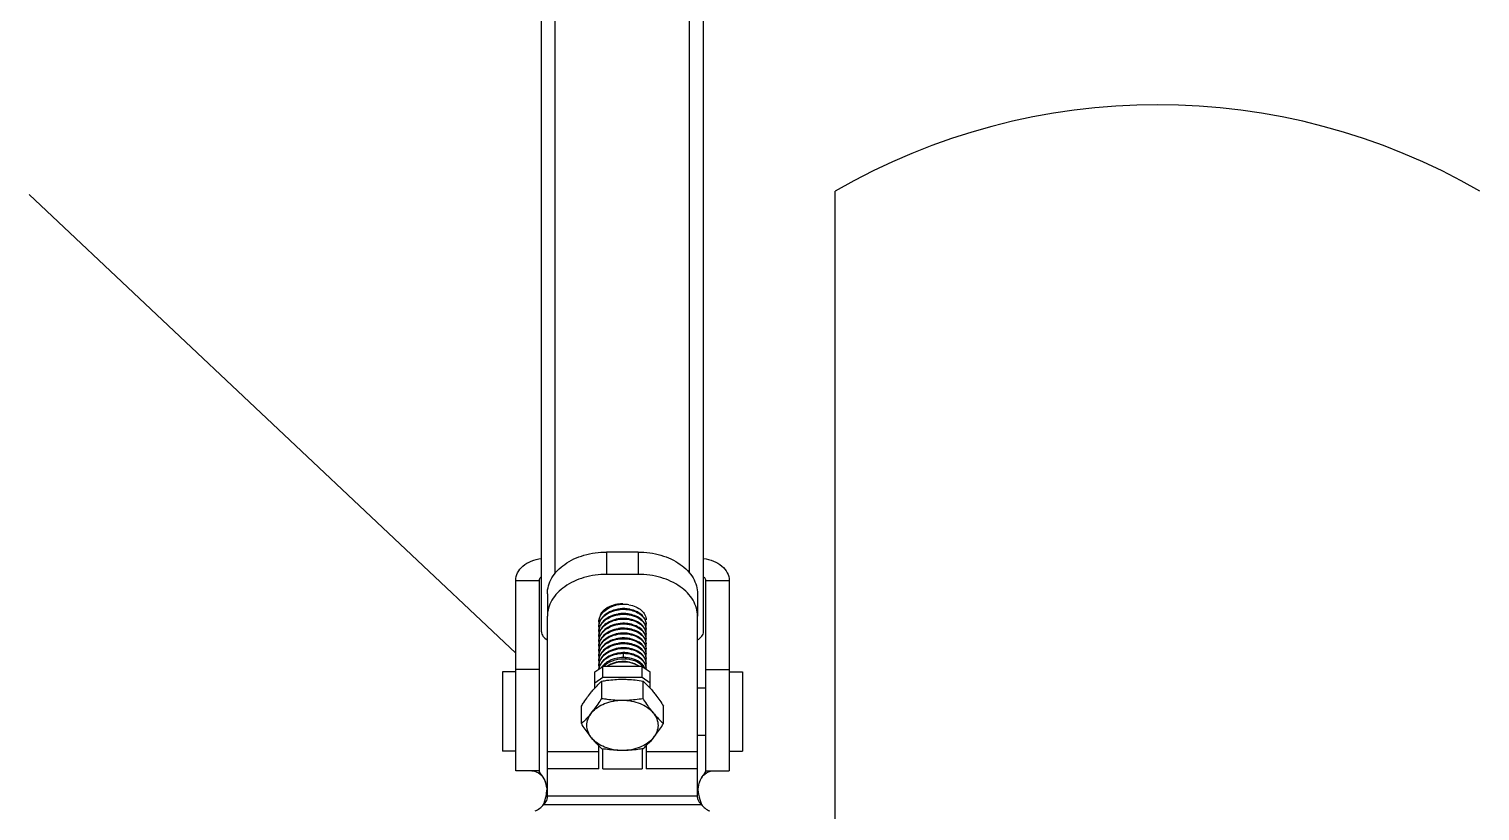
# Model space of a CAD drawing. Extents: x 27938 to 650306, y -92720 to 1524912.
# Drawn here: x 292498 to 295764, y 822830 to 824589 of the extents above; entities that cross this region are included whole.
import ezdxf

# ---------------------------------------------------------------- set-up
doc = ezdxf.new("R2010")
doc.units = 0
doc.header["$LTSCALE"] = 1000
doc.header["$MEASUREMENT"] = 0
doc.styles.get("Standard").update_dxf_attribs({"font": 'gbenor.shx', "bigfont": 'gbcbig.shx'})
doc.dimstyles.get("Standard").update_dxf_attribs({"dimtxt": 0.18, "dimasz": 0.18, "dimexe": 0.18, "dimexo": 0.0625, "dimgap": 0.09, "dimtad": 0, "dimtih": 1, "dimtoh": 1, "dimdec": 4, "dimzin": 0, "dimdsep": 46, "dimtxsty": 'Standard', "dimcen": 0.09, "dimadec": 0, "dimazin": 0, "dimtfac": 1, "dimtdec": 4, "dimtofl": 0, "dimtmove": 0, "dimatfit": 3, "dimfxl": 1, "dimtolj": 1, "dimtzin": 0, "dimarcsym": 0})

msp = doc.modelspace()

# ---------------------------------------------------------------- linework, layer by layer
at = {"linetype": 'Continuous'}
for p, q in [((293651.4, 823232.9), (293651.4, 826029.6)), ((294016.2, 823232.9), (294016.2, 826029.6)), ((293682.6, 823364.5), (293682.6, 825720.1)), ((293985.1, 823364.5), (293985.1, 825720.1)), ((294312.7, 822771), (294312.7, 824224.5)), ((293798.2, 823412.3), (293798.2, 823361.9)), ((293869.4, 823412.3), (293798.2, 823412.3)), ((293869.4, 823412.3), (293869.4, 823361.9)), ((293869.4, 823361.9), (293798.2, 823361.9)), ((293593.6, 822920.2), (293593.6, 823348.5)), ((293593.6, 823348.5), (293647, 823348.5)), ((293647, 822920.2), (293647, 823348.5)), ((294020.7, 823348.5), (294020.7, 822920.2)), ((294020.7, 823348.5), (294074.1, 823348.5)), ((294074.1, 823348.5), (294074.1, 822920.2)), ((293664.8, 823317.9), (293664.8, 823267.6)), ((294002.9, 823317.9), (294002.9, 823267.6)), ((293664.8, 822859.6), (293664.8, 823267.6)), ((293790.6, 823278.5), (293790.5, 823278.4)), ((294002.9, 822859.6), (294002.9, 823267.6)), ((293835.4, 823184.3), (293835.2, 823174.9)), ((293835.2, 823174.9), (293835.2, 823174.6)), ((293593.6, 823143), (293563.8, 823143)), ((293647, 823148), (293593.6, 823148)), ((293771.5, 823142.4), (293789.3, 823155)), ((293771.5, 823105.9), (293771.5, 823142.4)), ((293789.3, 823129.8), (293771.5, 823117.3)), ((293789.3, 823129.8), (293789.3, 823155)), ((293878.3, 823155), (293789.3, 823155)), ((293878.3, 823129.8), (293789.3, 823129.8)), ((293878.3, 823129.8), (293878.3, 823155)), ((293878.3, 823155), (293896.1, 823142.4)), ((293896.1, 823117.3), (293878.3, 823129.8)), ((293896.1, 823105.9), (293896.1, 823142.4)), ((294020.7, 823148), (294074.1, 823148)), ((294074.1, 823143), (294103.9, 823143)), ((293787.6, 823082.9), (293787.6, 823121.9)), ((293880.1, 823082.9), (293880.1, 823121.9)), ((294002.9, 823107), (294020.7, 823107)), ((293741.4, 823026.3), (293741.4, 823065.3)), ((293926.3, 823026.3), (293926.3, 823065.3)), ((294002.9, 823000.3), (294020.7, 823000.3)), ((293780.4, 822924.6), (293780.4, 822976.4)), ((293789.3, 822924.7), (293789.3, 822969.4)), ((293878.3, 822969.4), (293878.3, 822924.7)), ((293887.2, 822976.4), (293887.2, 822924.6)), ((293593.6, 822964.3), (293563.8, 822964.3)), ((293780.4, 822962.4), (293664.8, 822962.4)), ((294002.9, 822962.4), (293887.2, 822962.4)), ((294074.1, 822964.3), (294103.9, 822964.3)), ((293647, 822920.2), (293593.6, 822920.2)), ((293652.7, 822909.2), (293648.6, 822912.2)), ((293780.4, 822924.6), (293664.8, 822924.6)), ((293789.3, 822924.7), (293878.3, 822924.7)), ((294002.9, 822924.6), (293887.2, 822924.6)), ((294015, 822909.2), (294019, 822912.2)), ((294020.7, 822920.2), (294074.1, 822920.2)), ((293656.2, 822844.4), (294011.5, 822844.4)), ((293664.8, 822863.3), (294002.9, 822863.3))]:
    msp.add_line(p, q, dxfattribs=at)
for p, q in [((293563.8, 823143), (293563.8, 822964.3)), ((294103.9, 823143), (294103.9, 822964.3))]:
    msp.add_line(p, q)
for points in [[(293630, 822920.2), (293630.5, 822920.2), (293632.4, 822919.9), (293635.5, 822919.1), (293639.8, 822917.5), (293644.6, 822915), (293648.6, 822912.2)], [(293648.7, 822912.2), (293651.2, 822910), (293654.8, 822905.8), (293658.2, 822899.9), (293660.5, 822894.4)], [(294007.2, 822894.4), (294009.4, 822899.9), (294012.9, 822905.8), (294016.6, 822910.1), (294019, 822912.2)], [(294019, 822912.2), (294023, 822915), (294027.9, 822917.5), (294032.1, 822919.1), (294035.3, 822919.9), (294037.2, 822920.2), (294037.7, 822920.2)]]:
    msp.add_lwpolyline(points, dxfattribs=at)
at = {"color": 0}
msp.add_arc((295038.5, 822966.9), 1452, 60.0059, 119.9941, dxfattribs=at)
at = {"linetype": 'Continuous'}
for centre, radius, start, end in [((293830.1, 823222.2), 72.8, 94.186, 101.3834), ((293835.2, 823225.7), 69.9, 105.7051, 105.9956), ((293835.8, 823223.3), 72.5, 98.8131, 105.6696), ((293836.2, 823219.7), 74.7, 91.9721, 102.7007), ((293836.3, 823220.4), 75.3, 91.9386, 98.8281), ((293836.3, 823220.4), 75.3, 91.2819, 91.9468), ((293836.3, 823219), 75.4, 91.8866, 92.0013), ((293836.3, 823219.2), 75.2, 85.8694, 91.8937), ((293836.5, 823221.7), 72.7, 80.5973, 85.8743), ((293836.1, 823200.9), 62, 99.6805, 102.1157), ((293836.1, 823211.8), 62.1, 99.9932, 100.9869), ((293809.6, 823253.8), 29.2, 177.3319, 179.9985), ((293809.9, 823253.9), 29.5, 180.0287, 189.4249), ((293809.6, 823242.8), 29.2, 177.3323, 179.9985), ((293809.9, 823242.9), 29.5, 180.0291, 189.4753), ((293809.6, 823231.8), 29.2, 177.3323, 179.9985), ((293809.9, 823231.8), 29.5, 180.0292, 189.5222), ((293862.6, 823248.4), 24.6, 348.6612, 359.9519), ((293862.6, 823237.4), 24.6, 348.5825, 359.9511), ((293863, 823248.3), 24.2, 0.0022, 3.205), ((293863, 823237.3), 24.2, 0.0023, 3.2045), ((293863, 823226.3), 24.2, 0.0023, 3.205), ((293809.6, 823220.8), 29.2, 177.332, 179.9985), ((293809.9, 823220.8), 29.5, 180.0288, 189.4407), ((293809.6, 823209.8), 29.2, 177.3323, 179.9985), ((293809.9, 823209.8), 29.5, 180.0292, 189.4857), ((293809.6, 823198.8), 29.2, 177.3322, 179.9985), ((293809.9, 823198.8), 29.5, 180.0289, 189.445), ((293836.1, 823145.7), 62.1, 99.744, 101.2123), ((293862.6, 823226.3), 24.6, 347.8507, 359.9477), ((293862.6, 823215.3), 24.6, 348.6164, 359.9515), ((293862.6, 823204.3), 24.6, 348.5981, 359.9512), ((293863, 823215.3), 24.2, 0.0023, 3.2046), ((293863, 823204.3), 24.2, 0.0023, 3.2046), ((293863, 823193.3), 24.2, 0.0023, 3.2051), ((293809.6, 823187.8), 29.2, 177.332, 179.9985), ((293809.9, 823187.8), 29.5, 180.0305, 189.6646), ((293809.6, 823176.8), 29.2, 177.3323, 179.9985), ((293809.9, 823176.8), 29.5, 180.0292, 189.5017), ((293809.6, 823165.8), 29.2, 177.3319, 179.9985), ((293809.9, 823165.8), 29.5, 180.0287, 189.4225), ((293836.3, 823111.6), 63.2, 90.8014, 91.0371), ((293836.3, 823099.4), 75.3, 90.6833, 90.8601), ((293862.6, 823193.3), 24.6, 348.6534, 359.9518), ((293862.6, 823182.3), 24.6, 348.6302, 359.9515), ((293862.6, 823171.3), 24.6, 348.6111, 359.9514), ((293863, 823182.3), 24.2, 0.0023, 3.2045), ((293863, 823171.3), 24.2, 0.0023, 3.2047), ((293863, 823160.3), 24.2, 0.0022, 3.2052), ((293809.6, 823154.8), 29.2, 177.3322, 179.9985), ((293809.9, 823154.8), 29.5, 180.029, 189.4615), ((293819.3, 823129.3), 40.1, 139.3761, 142.4805), ((293862.6, 823160.3), 24.6, 348.6704, 359.952), ((293863, 823149.2), 24.2, 0.0022, 3.2058), ((293863, 823149.3), 24.2, 358.8477, 359.9998), ((293676.1, 822931), 31.9, 213.7883, 214.1887), ((293991.5, 822931), 31.9, 325.8113, 326.2117), ((293529, 822891.8), 135.8, 349.7299, 350.0443), ((293530.5, 822891.6), 134.3, 350.0279, 354.2491), ((294137.1, 822891.6), 134.3, 185.7566, 189.9721), ((294138.6, 822891.8), 135.8, 189.9557, 190.2701), ((293620.3, 822870.7), 44.5, 292.0243, 323.7485), ((294047.4, 822870.7), 44.5, 216.2515, 247.9757)]:
    msp.add_arc(centre, radius, start, end, dxfattribs=at)
for points, knots in [([(293593.6, 823348.5), (293593.6, 823354.3), (293596.8, 823366.7), (293609.8, 823382), (293628.7, 823393), (293643.6, 823396.8), (293651.4, 823397.9)], [0, 0, 0, 0, 0.213346, 0.447987, 0.712108, 1, 1, 1, 1]), ([(293664.8, 823317.9), (293664.8, 823324.1), (293666.6, 823336.8), (293677.4, 823361.4), (293704, 823388.1), (293747.7, 823407.7), (293781, 823412.3), (293798.2, 823412.3)], [0, 0, 0, 0, 0.103597, 0.210948, 0.445697, 0.712571, 1, 1, 1, 1]), ([(293869.4, 823412.3), (293886.6, 823412.3), (293920, 823407.7), (293963.7, 823388.1), (293990.3, 823361.4), (294001.1, 823336.8), (294002.9, 823324.1), (294002.9, 823317.9)], [0, 0, 0, 0, 0.287429, 0.554303, 0.789052, 0.896403, 1, 1, 1, 1]), ([(294016.3, 823397.9), (294024.1, 823396.8), (294038.9, 823393), (294057.8, 823382), (294070.8, 823366.7), (294074.1, 823354.3), (294074.1, 823348.5)], [0, 0, 0, 0, 0.287892, 0.552013, 0.786654, 1, 1, 1, 1]), ([(293798.2, 823361.9), (293781, 823361.9), (293747.7, 823357.4), (293704, 823337.8), (293677.4, 823311.1), (293666.6, 823286.4), (293664.8, 823273.7), (293664.8, 823267.6)], [0, 0, 0, 0, 0.287429, 0.554303, 0.789052, 0.896403, 1, 1, 1, 1]), ([(294002.9, 823267.6), (294002.9, 823273.7), (294001.1, 823286.4), (293990.3, 823311.1), (293963.7, 823337.8), (293920, 823357.4), (293886.6, 823361.9), (293869.4, 823361.9)], [0, 0, 0, 0, 0.103597, 0.210948, 0.445697, 0.712571, 1, 1, 1, 1]), ([(293647, 823348.5), (293647, 823349.2), (293647.4, 823352.4), (293649.5, 823355.2), (293651.3, 823356.7)], [0, 0, 0, 0, 0.236834, 1, 1, 1, 1]), ([(294016.3, 823356.7), (294017, 823356.2), (294019.3, 823354), (294020.7, 823350.7), (294020.7, 823348.5)], [0, 0, 0, 0, 0.274002, 1, 1, 1, 1]), ([(293780.5, 823255.2), (293780.7, 823259.4), (293783.1, 823268.2), (293791.8, 823279.3), (293804.5, 823287.9), (293814.5, 823291.4), (293819.8, 823292.6)], [0, 0, 0, 0, 0.219273, 0.456424, 0.717944, 1, 1, 1, 1]), ([(293789.6, 823279.3), (293791.3, 823281), (293798.8, 823287.6), (293808.3, 823291.7), (293815.7, 823293.6)], [0, 0, 0, 0, 0.23319, 1, 1, 1, 1]), ([(293815.9, 823292.9), (293813.4, 823292.2), (293804.2, 823289), (293795.6, 823283.6), (293790.6, 823278.5)], [0, 0, 0, 0, 0.264817, 1, 1, 1, 1]), ([(293848.4, 823293.4), (293853.7, 823292.5), (293863.8, 823289.7), (293876.5, 823282), (293885.1, 823271.6), (293887.2, 823263.3), (293887.2, 823259.4)], [0, 0, 0, 0, 0.291651, 0.555731, 0.788679, 1, 1, 1, 1]), ([(293887.2, 823249.7), (293887.2, 823252.1), (293886.5, 823256.9), (293882.1, 823266.4), (293871.4, 823276.4), (293853.9, 823283.6), (293833.7, 823285.6), (293813.5, 823282.2), (293796, 823273.6), (293783.6, 823260.6), (293780.4, 823249.4), (293780.4, 823244.2)], [0, 0, 0, 0, 0.049449, 0.100956, 0.214949, 0.346477, 0.489675, 0.634208, 0.769827, 0.890789, 1, 1, 1, 1]), ([(293790.5, 823278.4), (293787.4, 823275.2), (293782.4, 823268), (293780.4, 823259.4), (293780.4, 823255.2)], [0, 0, 0, 0, 0.517736, 1, 1, 1, 1]), ([(293879.8, 823257), (293873.2, 823264.4), (293858.2, 823271.8), (293836.9, 823274.4), (293819.8, 823272.6), (293804.1, 823267.1), (293791.2, 823258.2), (293782.6, 823246.6), (293780.4, 823237.5), (293780.4, 823233.2)], [0, 0, 0, 0, 0.241301, 0.379446, 0.520004, 0.655787, 0.781306, 0.894819, 1, 1, 1, 1]), ([(293879.8, 823246), (293873.2, 823253.4), (293858.2, 823260.8), (293836.9, 823263.4), (293819.8, 823261.6), (293804.1, 823256), (293791.2, 823247.2), (293782.6, 823235.6), (293780.4, 823226.5), (293780.4, 823222.2)], [0, 0, 0, 0, 0.241321, 0.379464, 0.520018, 0.655795, 0.781306, 0.894819, 1, 1, 1, 1]), ([(293780.5, 823244.2), (293780.7, 823248.5), (293783.1, 823257.3), (293792, 823268.5), (293804.9, 823277.1), (293820.5, 823282.4), (293837.3, 823284), (293858.2, 823281.4), (293873, 823274.1), (293879.6, 823266.8)], [0, 0, 0, 0, 0.105385, 0.219488, 0.34542, 0.481197, 0.621395, 0.759049, 1, 1, 1, 1]), ([(293780.5, 823233.2), (293780.7, 823238.3), (293784.3, 823249.1), (293796.7, 823261.6), (293813.9, 823269.9), (293833.7, 823273.2), (293853.4, 823271.3), (293870.7, 823264.4), (293883.2, 823253.4), (293886.9, 823243.4), (293887.2, 823238.7)], [0, 0, 0, 0, 0.109414, 0.230762, 0.366312, 0.510386, 0.653204, 0.784891, 0.899595, 1, 1, 1, 1]), ([(293780.5, 823222.2), (293780.7, 823227.3), (293784.3, 823238.1), (293796.7, 823250.6), (293813.9, 823258.9), (293833.7, 823262.2), (293853.4, 823260.3), (293870.7, 823253.4), (293883.2, 823242.4), (293886.9, 823232.4), (293887.2, 823227.7)], [0, 0, 0, 0, 0.10941, 0.230759, 0.36631, 0.510388, 0.653211, 0.784896, 0.899598, 1, 1, 1, 1]), ([(293784.1, 823269.6), (293784.4, 823270.5), (293785.8, 823273.9), (293787.8, 823277.1), (293789.6, 823279.3)], [0, 0, 0, 0, 0.242775, 1, 1, 1, 1]), ([(293850.2, 823283.4), (293848.1, 823283.9), (293839.5, 823285.4), (293830.7, 823285.1), (293824.2, 823283.8)], [0, 0, 0, 0, 0.245648, 1, 1, 1, 1]), ([(293849.7, 823272.5), (293847.7, 823272.9), (293839.7, 823274.3), (293831.4, 823274.1), (293825.3, 823273)], [0, 0, 0, 0, 0.245788, 1, 1, 1, 1]), ([(293849.1, 823261.6), (293847.2, 823262), (293839.5, 823263.3), (293831.5, 823263), (293825.6, 823262)], [0, 0, 0, 0, 0.246058, 1, 1, 1, 1]), ([(293879.6, 823266.8), (293881.8, 823264.4), (293885.4, 823259.1), (293887, 823252.8), (293887.2, 823249.7)], [0, 0, 0, 0, 0.517722, 1, 1, 1, 1]), ([(293651.4, 823232.9), (293651.4, 823229.4), (293654.4, 823221.5), (293660.9, 823216.8), (293664.7, 823214.9)], [0, 0, 0, 0, 0.461863, 1, 1, 1, 1]), ([(293879.8, 823234.9), (293873.2, 823242.4), (293858.2, 823249.8), (293836.9, 823252.4), (293819.8, 823250.6), (293804.1, 823245), (293791.2, 823236.2), (293782.6, 823224.6), (293780.4, 823215.5), (293780.4, 823211.2)], [0, 0, 0, 0, 0.241291, 0.379436, 0.519999, 0.655783, 0.781305, 0.89482, 1, 1, 1, 1]), ([(293879.8, 823223.9), (293873.2, 823231.4), (293858.2, 823238.8), (293836.9, 823241.3), (293819.8, 823239.6), (293804.1, 823234), (293791.2, 823225.2), (293782.6, 823213.6), (293780.4, 823204.5), (293780.4, 823200.2)], [0, 0, 0, 0, 0.241314, 0.379459, 0.520012, 0.655791, 0.781307, 0.89482, 1, 1, 1, 1]), ([(293879.8, 823212.9), (293873.2, 823220.4), (293858.2, 823227.8), (293836.9, 823230.3), (293819.8, 823228.6), (293804.1, 823223), (293791.2, 823214.1), (293782.6, 823202.6), (293780.4, 823193.5), (293780.4, 823189.2)], [0, 0, 0, 0, 0.241312, 0.379455, 0.520012, 0.655791, 0.781305, 0.89482, 1, 1, 1, 1]), ([(293780.5, 823211.2), (293780.7, 823216.3), (293784.3, 823227.1), (293796.7, 823239.6), (293813.9, 823247.9), (293833.7, 823251.2), (293853.4, 823249.3), (293870.7, 823242.4), (293883.2, 823231.4), (293886.9, 823221.4), (293887.2, 823216.7)], [0, 0, 0, 0, 0.109413, 0.230763, 0.366317, 0.51039, 0.65321, 0.784893, 0.899595, 1, 1, 1, 1]), ([(293780.5, 823200.2), (293780.7, 823205.3), (293784.3, 823216.1), (293796.7, 823228.6), (293813.9, 823236.9), (293833.7, 823240.2), (293853.4, 823238.3), (293870.7, 823231.4), (293883.2, 823220.3), (293886.9, 823210.4), (293887.2, 823205.7)], [0, 0, 0, 0, 0.109413, 0.230762, 0.36631, 0.510386, 0.653205, 0.784893, 0.899595, 1, 1, 1, 1]), ([(293780.5, 823189.1), (293780.7, 823194.3), (293784.3, 823205.1), (293796.7, 823217.6), (293813.9, 823225.9), (293833.7, 823229.2), (293853.4, 823227.3), (293870.7, 823220.4), (293883.2, 823209.3), (293886.9, 823199.3), (293887.2, 823194.6)], [0, 0, 0, 0, 0.109411, 0.230759, 0.366311, 0.510389, 0.653212, 0.784896, 0.899598, 1, 1, 1, 1]), ([(293850.5, 823228.3), (293848.5, 823228.8), (293840, 823230.3), (293831.1, 823230), (293824.7, 823228.8)], [0, 0, 0, 0, 0.2454, 1, 1, 1, 1]), ([(293849.1, 823239.6), (293847.2, 823240), (293839.3, 823241.3), (293831.2, 823241), (293825.3, 823240)], [0, 0, 0, 0, 0.246065, 1, 1, 1, 1]), ([(293848.9, 823250.6), (293847, 823251), (293839.3, 823252.3), (293831.3, 823252), (293825.5, 823251)], [0, 0, 0, 0, 0.246155, 1, 1, 1, 1]), ([(293887.2, 823238.7), (293887.2, 823241.9), (293885.8, 823248.7), (293882.1, 823254.4), (293879.8, 823257)], [0, 0, 0, 0, 0.48238, 1, 1, 1, 1]), ([(293887.2, 823227.7), (293887.2, 823230.9), (293885.8, 823237.7), (293882.1, 823243.4), (293879.8, 823246)], [0, 0, 0, 0, 0.482371, 1, 1, 1, 1]), ([(293887.2, 823216.7), (293887.2, 823219.9), (293885.8, 823226.6), (293882.1, 823232.3), (293879.8, 823234.9)], [0, 0, 0, 0, 0.482397, 1, 1, 1, 1]), ([(294003, 823214.9), (294006.7, 823216.8), (294013.2, 823221.5), (294016.2, 823229.4), (294016.2, 823232.9)], [0, 0, 0, 0, 0.538137, 1, 1, 1, 1]), ([(293879.8, 823201.9), (293873.2, 823209.3), (293858.2, 823216.8), (293836.9, 823219.3), (293819.8, 823217.5), (293804.1, 823212), (293791.2, 823203.1), (293782.6, 823191.6), (293780.4, 823182.5), (293780.4, 823178.1)], [0, 0, 0, 0, 0.24129, 0.379435, 0.519998, 0.655783, 0.781305, 0.89482, 1, 1, 1, 1]), ([(293879.8, 823190.9), (293873.2, 823198.3), (293858.2, 823205.8), (293836.9, 823208.3), (293819.8, 823206.5), (293804.1, 823201), (293791.2, 823192.1), (293782.6, 823180.5), (293780.4, 823171.5), (293780.4, 823167.1)], [0, 0, 0, 0, 0.241317, 0.379461, 0.520014, 0.655792, 0.781306, 0.894819, 1, 1, 1, 1]), ([(293879.8, 823179.9), (293873.2, 823187.3), (293858.2, 823194.8), (293836.9, 823197.3), (293819.8, 823195.5), (293804.1, 823190), (293791.2, 823181.1), (293782.6, 823169.5), (293780.4, 823160.5), (293780.4, 823156.1)], [0, 0, 0, 0, 0.241302, 0.379446, 0.520006, 0.655788, 0.781304, 0.89482, 1, 1, 1, 1]), ([(293780.5, 823178.1), (293780.7, 823183.3), (293784.3, 823194), (293796.7, 823206.6), (293813.9, 823214.9), (293833.7, 823218.2), (293853.4, 823216.2), (293870.7, 823209.4), (293883.2, 823198.3), (293886.9, 823188.3), (293887.2, 823183.6)], [0, 0, 0, 0, 0.109414, 0.230763, 0.366316, 0.510389, 0.653208, 0.784892, 0.899594, 1, 1, 1, 1]), ([(293780.5, 823167.1), (293780.7, 823172.2), (293784.3, 823183), (293796.7, 823195.6), (293813.9, 823203.8), (293833.7, 823207.2), (293853.4, 823205.2), (293870.7, 823198.4), (293883.2, 823187.3), (293886.9, 823177.3), (293887.2, 823172.6)], [0, 0, 0, 0, 0.109411, 0.23076, 0.366309, 0.510386, 0.653207, 0.784895, 0.899597, 1, 1, 1, 1]), ([(293780.5, 823156.1), (293780.7, 823161.2), (293784.3, 823172), (293796.7, 823184.5), (293813.9, 823192.8), (293833.7, 823196.1), (293853.4, 823194.2), (293870.7, 823187.4), (293883.2, 823176.3), (293886.9, 823166.3), (293887.2, 823161.6)], [0, 0, 0, 0, 0.109411, 0.23076, 0.366314, 0.510391, 0.653213, 0.784895, 0.899597, 1, 1, 1, 1]), ([(293850.1, 823217.4), (293847.9, 823217.9), (293839.1, 823219.4), (293829.9, 823219), (293823.2, 823217.5)], [0, 0, 0, 0, 0.245825, 1, 1, 1, 1]), ([(293849.5, 823206.5), (293847.6, 823206.9), (293839.7, 823208.2), (293831.5, 823208), (293825.6, 823207)], [0, 0, 0, 0, 0.245865, 1, 1, 1, 1]), ([(293849, 823195.6), (293847.1, 823196), (293839.4, 823197.2), (293831.4, 823197), (293825.6, 823196)], [0, 0, 0, 0, 0.246098, 1, 1, 1, 1]), ([(293887.2, 823205.7), (293887.2, 823208.9), (293885.8, 823215.6), (293882.1, 823221.3), (293879.8, 823223.9)], [0, 0, 0, 0, 0.482371, 1, 1, 1, 1]), ([(293887.2, 823194.7), (293887.2, 823197.9), (293885.8, 823204.6), (293882.1, 823210.3), (293879.8, 823212.9)], [0, 0, 0, 0, 0.482382, 1, 1, 1, 1]), ([(293887.2, 823183.7), (293887.2, 823186.9), (293885.8, 823193.6), (293882.1, 823199.3), (293879.8, 823201.9)], [0, 0, 0, 0, 0.482394, 1, 1, 1, 1]), ([(293879.8, 823168.9), (293873.5, 823176), (293859.2, 823183.3), (293838.9, 823186.2), (293822.4, 823185), (293806.9, 823180.3), (293793.8, 823172.3), (293784.4, 823161.8), (293781.3, 823153.3), (293780.7, 823149.1)], [0, 0, 0, 0, 0.238806, 0.375378, 0.515068, 0.651187, 0.778286, 0.893865, 1, 1, 1, 1]), ([(293781, 823149.2), (293781.9, 823154.1), (293786.6, 823164), (293799.4, 823175.2), (293816.3, 823182.5), (293829, 823184.2), (293835.4, 823184.3)], [0, 0, 0, 0, 0.215857, 0.456017, 0.721227, 1, 1, 1, 1]), ([(293835.2, 823174.6), (293826.2, 823174.5), (293809, 823171.3), (293794.1, 823161.6), (293788.8, 823155.4)], [0, 0, 0, 0, 0.525716, 1, 1, 1, 1]), ([(293791.2, 823155.1), (293796.8, 823160.7), (293811.4, 823169.3), (293836.3, 823173.5), (293860.5, 823169.8), (293874.5, 823161.5), (293879.4, 823156.1)], [0, 0, 0, 0, 0.245715, 0.512956, 0.773315, 1, 1, 1, 1]), ([(293871.1, 823155.1), (293866.2, 823158.3), (293854.6, 823163.2), (293829.8, 823166.4), (293810.2, 823161.6), (293799.6, 823155)], [0, 0, 0, 0, 0.237857, 0.495496, 1, 1, 1, 1]), ([(293864.6, 823158.5), (293860, 823161.2), (293849.4, 823165.1), (293827.1, 823167), (293809.7, 823162), (293800.5, 823155.6)], [0, 0, 0, 0, 0.239537, 0.497847, 1, 1, 1, 1]), ([(293848.9, 823184.6), (293847.1, 823185), (293839.3, 823186.2), (293831.4, 823186), (293825.5, 823185)], [0, 0, 0, 0, 0.24614, 1, 1, 1, 1]), ([(293835.4, 823184.3), (293842, 823184.4), (293854.6, 823182.9), (293871.3, 823175.9), (293883.3, 823165), (293886.9, 823155.2), (293887.2, 823150.6)], [0, 0, 0, 0, 0.291821, 0.560232, 0.794326, 1, 1, 1, 1]), ([(293850.6, 823173.2), (293849.4, 823173.5), (293844.4, 823174.5), (293839.3, 823174.9), (293835.4, 823174.9)], [0, 0, 0, 0, 0.245441, 1, 1, 1, 1]), ([(293879.8, 823157.9), (293877.4, 823160.6), (293864.9, 823171), (293847.9, 823174.8), (293835.4, 823174.6)], [0, 0, 0, 0, 0.224306, 1, 1, 1, 1]), ([(293887.2, 823172.6), (293887.2, 823175.9), (293885.8, 823182.6), (293882.1, 823188.3), (293879.8, 823190.9)], [0, 0, 0, 0, 0.48237, 1, 1, 1, 1]), ([(293887.2, 823161.6), (293887.2, 823164.9), (293885.8, 823171.6), (293882.1, 823177.3), (293879.8, 823179.9)], [0, 0, 0, 0, 0.482394, 1, 1, 1, 1]), ([(293887.2, 823150.6), (293887.2, 823153.8), (293885.8, 823160.6), (293882.1, 823166.3), (293879.8, 823168.9)], [0, 0, 0, 0, 0.482388, 1, 1, 1, 1]), ([(293884.6, 823150.7), (293884.3, 823151.3), (293883, 823153.9), (293881.3, 823156.2), (293879.8, 823157.9)], [0, 0, 0, 0, 0.243018, 1, 1, 1, 1]), ([(293741.4, 823065.3), (293743.2, 823068.2), (293750.5, 823079.3), (293758.3, 823090.1), (293764.5, 823097.7)], [0, 0, 0, 0, 0.261287, 1, 1, 1, 1]), ([(293764.5, 823097.7), (293766.4, 823100), (293773.6, 823108.5), (293781.5, 823116.5), (293787.6, 823121.9)], [0, 0, 0, 0, 0.268858, 1, 1, 1, 1]), ([(293787.6, 823121.9), (293791.4, 823122.5), (293806.7, 823124.8), (293822.2, 823126), (293833.8, 823126)], [0, 0, 0, 0, 0.248681, 1, 1, 1, 1]), ([(293833.8, 823126), (293837.7, 823126), (293853.2, 823125.6), (293868.6, 823123.8), (293880.1, 823121.9)], [0, 0, 0, 0, 0.251248, 1, 1, 1, 1]), ([(293880.1, 823121.9), (293882, 823120.2), (293890.2, 823112.6), (293897.8, 823104.3), (293903.2, 823097.7)], [0, 0, 0, 0, 0.2325, 1, 1, 1, 1]), ([(293903.2, 823097.7), (293905.2, 823095.2), (293913.4, 823084.8), (293920.8, 823073.8), (293926.3, 823065.3)], [0, 0, 0, 0, 0.237123, 1, 1, 1, 1]), ([(293764.5, 823050.5), (293766.5, 823052.9), (293774.7, 823063.4), (293782.1, 823074.4), (293787.6, 823082.9)], [0, 0, 0, 0, 0.237123, 1, 1, 1, 1]), ([(293764.5, 823050.5), (293772, 823059.8), (293794.5, 823074.4), (293820.2, 823078.8), (293833.8, 823078.8)], [0, 0, 0, 0, 0.468341, 1, 1, 1, 1]), ([(293787.6, 823082.9), (293791.4, 823082.3), (293806.7, 823080), (293822.2, 823078.8), (293833.8, 823078.8)], [0, 0, 0, 0, 0.248681, 1, 1, 1, 1]), ([(293833.8, 823078.8), (293837.7, 823078.8), (293853.2, 823079.2), (293868.6, 823081), (293880.1, 823082.9)], [0, 0, 0, 0, 0.251248, 1, 1, 1, 1]), ([(293833.8, 823078.8), (293847.4, 823078.8), (293873.2, 823074.4), (293895.6, 823059.8), (293903.2, 823050.5)], [0, 0, 0, 0, 0.531659, 1, 1, 1, 1]), ([(293903.2, 823050.5), (293901.2, 823052.9), (293893, 823063.4), (293885.5, 823074.4), (293880.1, 823082.9)], [0, 0, 0, 0, 0.237123, 1, 1, 1, 1]), ([(293764.5, 823050.5), (293762.6, 823048.2), (293755.4, 823039.7), (293747.5, 823031.7), (293741.4, 823026.3)], [0, 0, 0, 0, 0.268858, 1, 1, 1, 1]), ([(293764.5, 822993.9), (293761.1, 822998), (293755.7, 823006.9), (293752.8, 823022.2), (293755.7, 823037.5), (293761.1, 823046.4), (293764.5, 823050.5)], [0, 0, 0, 0, 0.257487, 0.5, 0.742513, 1, 1, 1, 1]), ([(293903.2, 823050.5), (293905.1, 823048.2), (293912.3, 823039.7), (293920.2, 823031.7), (293926.3, 823026.3)], [0, 0, 0, 0, 0.268858, 1, 1, 1, 1]), ([(293903.2, 823050.5), (293906.5, 823046.4), (293911.9, 823037.5), (293914.9, 823022.2), (293911.9, 823006.9), (293906.5, 822998), (293903.2, 822993.9)], [0, 0, 0, 0, 0.257487, 0.5, 0.742513, 1, 1, 1, 1]), ([(293764.5, 822993.9), (293762.5, 822996.3), (293754.3, 823006.8), (293746.8, 823017.8), (293741.4, 823026.3)], [0, 0, 0, 0, 0.237123, 1, 1, 1, 1]), ([(293903.2, 822993.9), (293905.2, 822996.3), (293913.4, 823006.8), (293920.8, 823017.8), (293926.3, 823026.3)], [0, 0, 0, 0, 0.237123, 1, 1, 1, 1]), ([(293764.5, 822993.9), (293766.4, 822991.5), (293773.6, 822983), (293781.5, 822975.1), (293787.6, 822969.6)], [0, 0, 0, 0, 0.268858, 1, 1, 1, 1]), ([(293833.8, 822965.6), (293820.2, 822965.6), (293794.5, 822970), (293772, 822984.6), (293764.5, 822993.9)], [0, 0, 0, 0, 0.531659, 1, 1, 1, 1]), ([(293833.8, 822965.6), (293829.9, 822965.6), (293814.5, 822965.9), (293799, 822967.8), (293787.6, 822969.6)], [0, 0, 0, 0, 0.251248, 1, 1, 1, 1]), ([(293903.2, 822993.9), (293895.6, 822984.6), (293873.2, 822970), (293847.4, 822965.6), (293833.8, 822965.6)], [0, 0, 0, 0, 0.468341, 1, 1, 1, 1]), ([(293880.1, 822969.6), (293876.3, 822969), (293861, 822966.7), (293845.5, 822965.6), (293833.8, 822965.6)], [0, 0, 0, 0, 0.248681, 1, 1, 1, 1]), ([(293903.2, 822993.9), (293901.3, 822991.5), (293894.1, 822983), (293886.1, 822975.1), (293880.1, 822969.6)], [0, 0, 0, 0, 0.268858, 1, 1, 1, 1]), ([(293649.6, 822913.3), (293649.2, 822913.9), (293647.9, 822915.9), (293647, 822918.4), (293647, 822920.2)], [0, 0, 0, 0, 0.289589, 1, 1, 1, 1]), ([(293652.7, 822909.2), (293652.4, 822909.5), (293651.4, 822910.8), (293650.4, 822912.1), (293649.7, 822913.1)], [0, 0, 0, 0, 0.26918, 1, 1, 1, 1]), ([(293660.5, 822894.4), (293660, 822895.9), (293657.9, 822901.1), (293655.2, 822906.1), (293652.7, 822909.2)], [0, 0, 0, 0, 0.285604, 1, 1, 1, 1]), ([(294015, 822909.2), (294014.3, 822908.3), (294011, 822903.7), (294008.6, 822898.6), (294007.2, 822894.4)], [0, 0, 0, 0, 0.210146, 1, 1, 1, 1]), ([(294017.9, 822913.1), (294017.7, 822912.8), (294016.8, 822911.4), (294015.8, 822910.2), (294015, 822909.2)], [0, 0, 0, 0, 0.231104, 1, 1, 1, 1]), ([(294020.7, 822920.2), (294020.7, 822919.6), (294020.4, 822917.1), (294019.2, 822914.9), (294018.1, 822913.3)], [0, 0, 0, 0, 0.222245, 1, 1, 1, 1]), ([(293656.2, 822844.4), (293656.9, 822846.2), (293659.7, 822853.8), (293661.6, 822861.6), (293662.7, 822867.6)], [0, 0, 0, 0, 0.242689, 1, 1, 1, 1]), ([(293664.8, 822868.1), (293664.8, 822870.4), (293664.4, 822879.3), (293662.7, 822888.2), (293660.5, 822894.4)], [0, 0, 0, 0, 0.257456, 1, 1, 1, 1]), ([(294007.2, 822894.4), (294006.4, 822892.4), (294003.9, 822883.8), (294002.9, 822874.9), (294002.9, 822868.1)], [0, 0, 0, 0, 0.239548, 1, 1, 1, 1]), ([(294005, 822867.6), (294005.3, 822865.6), (294007, 822857.7), (294009.3, 822850), (294011.5, 822844.4)], [0, 0, 0, 0, 0.255037, 1, 1, 1, 1]), ([(293656.2, 822844.4), (293657.4, 822845.4), (293661.6, 822849.5), (293664.8, 822855.2), (293664.8, 822859.6)], [0, 0, 0, 0, 0.266, 1, 1, 1, 1]), ([(294002.9, 822859.6), (294002.9, 822858.2), (294004, 822852.3), (294008, 822847.3), (294011.5, 822844.4)], [0, 0, 0, 0, 0.231026, 1, 1, 1, 1])]:
    msp.add_open_spline(points, degree=3, knots=knots, dxfattribs=at)
for points in [[(293835.2, 823174.9), (293830.1, 823174.8), (293824.9, 823174.1), (293820, 823172.7)], [(293879.4, 823156.1), (293880.5, 823154.9), (293881.6, 823153.6), (293882.5, 823152.2)]]:
    msp.add_open_spline(points, degree=3, dxfattribs=at)

# ---------------------------------------------------------------- leaders
msp.add_leader([(293593.6, 823184.8), (292497.8, 824217.2)], dimstyle='Standard', override={"dimgap": 20})

doc.saveas('drawing.dxf')
